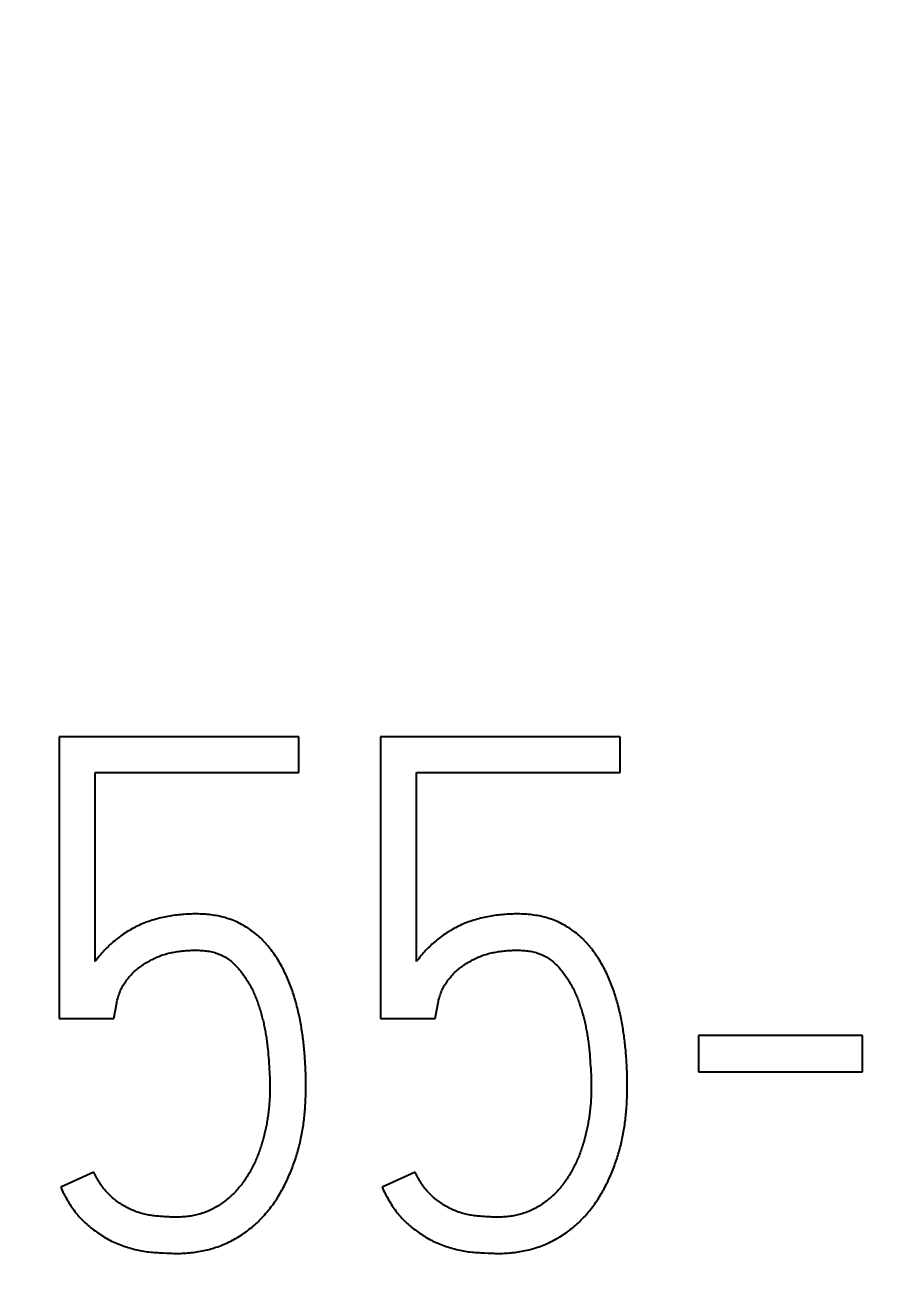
# Model space of a CAD drawing. Extents: x 0 to 420, y 0 to 297.
# Drawn here: x 129.725 to 132.384, y 169.056 to 172.96 of the extents above; entities that cross this region are included whole.
import ezdxf
from ezdxf.enums import TextEntityAlignment as Align

# ---------------------------------------------------------------- set-up
doc = ezdxf.new("R2010")
doc.units = 0
doc.header["$LTSCALE"] = 23.1
doc.layers.add('10100_DIM_FRONT', color=7, linetype='CONTINUOUS')
doc.layers.add('10500_FRONT_LABELING', color=7, linetype='CONTINUOUS')
doc.dimstyles.get("Standard").update_dxf_attribs({"dimtxt": 2.5, "dimasz": 2.5, "dimexe": 1.25, "dimexo": 0.625, "dimtad": 1, "dimcen": 2.5, "dimazin": 3, "dimtfac": 1, "dimtmove": 0, "dimatfit": 3})

# ---------------------------------------------------------------- blocks, each defined once
blk = doc.blocks.new('*D0')
at = {"layer": '10100_DIM_FRONT', "linetype": 'CONTINUOUS'}
for p, q in [((109.270844, 186.639203), (109.270844, 130.967761)), ((144.770844, 186.639203), (144.770844, 130.967761)), ((109.270844, 132.967761), (127.020844, 132.967761)), ((144.770844, 132.967761), (127.020844, 132.967761))]:
    blk.add_line(p, q, dxfattribs=at)
for points in [[(112.770844, 133.467761), (109.270844, 132.967761), (112.770844, 132.467761)], [(141.270844, 132.467761), (144.770844, 132.967761), (141.270844, 133.467761)]]:
    blk.add_solid(points, dxfattribs=at)
blk.add_text('35,5', height=3.5, dxfattribs=at).set_placement((123.190186, 133.842761), (132.690186, 133.842761), align=Align.FIT)

msp = doc.modelspace()

# ---------------------------------------------------------------- linework, layer by layer
at = {"layer": '10500_FRONT_LABELING', "color": 7, "linetype": 'CONTINUOUS'}
for p, q in [((129.8318, 170.7402), (129.8318, 169.8614)), ((130.5782, 170.7402), (129.8318, 170.7402)), ((130.5782, 170.6292), (130.5782, 170.7402)), ((130.8337, 170.7402), (130.8337, 169.8614)), ((131.5801, 170.7402), (130.8337, 170.7402)), ((131.5801, 170.6292), (131.5801, 170.7402)), ((129.9439, 170.039), (129.9439, 170.6292)), ((129.9439, 170.6292), (130.5782, 170.6292)), ((130.9458, 170.039), (130.9458, 170.6292)), ((130.9458, 170.6292), (131.5801, 170.6292)), ((130.0022, 169.8614), (130.0111, 169.9102)), ((131.004, 169.8614), (131.013, 169.9102)), ((129.8318, 169.8614), (130.0022, 169.8614)), ((130.8337, 169.8614), (131.004, 169.8614)), ((131.8244, 169.8082), (131.8244, 169.695)), ((132.3354, 169.8082), (131.8244, 169.8082)), ((132.3354, 169.695), (132.3354, 169.8082)), ((130.4819, 169.7664), (130.4827, 169.7575)), ((130.4827, 169.7575), (130.4835, 169.7485)), ((130.4835, 169.7485), (130.4843, 169.7396)), ((131.4838, 169.7664), (131.4846, 169.7575)), ((131.4846, 169.7575), (131.4854, 169.7485)), ((131.4854, 169.7485), (131.4861, 169.7396)), ((130.4843, 169.7396), (130.4849, 169.7307)), ((130.4849, 169.7307), (130.4856, 169.7217)), ((130.4856, 169.7217), (130.4861, 169.7128)), ((130.4861, 169.7128), (130.4867, 169.7038)), ((131.4861, 169.7396), (131.4868, 169.7307)), ((131.4868, 169.7307), (131.4874, 169.7217)), ((131.4874, 169.7217), (131.488, 169.7128)), ((131.488, 169.7128), (131.4886, 169.7038)), ((130.4867, 169.7038), (130.4872, 169.6949)), ((130.4872, 169.6949), (130.4876, 169.6859)), ((130.6006, 169.6578), (130.6005, 169.6689)), ((131.4886, 169.7038), (131.489, 169.6949)), ((131.489, 169.6949), (131.4895, 169.6859)), ((131.6025, 169.6578), (131.6024, 169.6689)), ((131.8244, 169.695), (132.3354, 169.695)), ((129.9394, 169.3821), (129.8363, 169.3355)), ((130.9413, 169.3821), (130.8382, 169.3355)), ((130.1556, 169.1305), (130.1667, 169.13)), ((130.1667, 169.13), (130.1778, 169.1295)), ((131.1575, 169.1305), (131.1686, 169.13)), ((131.1686, 169.13), (131.1797, 169.1295))]:
    msp.add_line(p, q, dxfattribs=at)
for points in [[(130.6005, 169.6689), (130.6005, 169.6745), (130.6004, 169.68), (130.6002, 169.6855), (130.6001, 169.6911), (130.5999, 169.6966), (130.5997, 169.7021), (130.5995, 169.7077), (130.5992, 169.7132), (130.5989, 169.7187), (130.5986, 169.7242), (130.5983, 169.7298), (130.5979, 169.7353), (130.5975, 169.7408), (130.5971, 169.7463), (130.5967, 169.7518), (130.5962, 169.7573), (130.5957, 169.7628), (130.5952, 169.7683), (130.5946, 169.7738), (130.594, 169.7793), (130.5934, 169.7848), (130.5928, 169.7903), (130.5921, 169.7958), (130.5914, 169.8013), (130.5907, 169.8068), (130.5899, 169.8122), (130.5891, 169.8177), (130.5883, 169.8232), (130.5874, 169.8287), (130.5865, 169.8341), (130.5856, 169.8396), (130.5847, 169.8451), (130.5837, 169.8505), (130.5826, 169.856), (130.5816, 169.8614), (130.5804, 169.8669), (130.5793, 169.8723), (130.5781, 169.8778), (130.5769, 169.8832), (130.5756, 169.8887), (130.5743, 169.8941), (130.5729, 169.8995), (130.5715, 169.9049), (130.57, 169.9103), (130.5685, 169.9157), (130.567, 169.9211), (130.5654, 169.9264), (130.5638, 169.9317), (130.5621, 169.9371), (130.5603, 169.9424), (130.5586, 169.9476), (130.5567, 169.9529), (130.5548, 169.9581), (130.5529, 169.9633), (130.5509, 169.9685), (130.5489, 169.9737), (130.5468, 169.9789), (130.5446, 169.984), (130.5424, 169.9891), (130.5401, 169.9942), (130.5378, 169.9993), (130.5354, 170.0043), (130.533, 170.0093), (130.5304, 170.0143), (130.5279, 170.0193), (130.5252, 170.0243), (130.5225, 170.0292), (130.5197, 170.034), (130.5169, 170.0388), (130.514, 170.0436), (130.5111, 170.0483), (130.5081, 170.053), (130.505, 170.0576), (130.5019, 170.0622), (130.4987, 170.0667), (130.4954, 170.0711), (130.4921, 170.0756), (130.4887, 170.0799), (130.4852, 170.0842), (130.4817, 170.0885), (130.4781, 170.0927), (130.4744, 170.0968), (130.4706, 170.1009), (130.4668, 170.1049), (130.4629, 170.1088), (130.4588, 170.1127), (130.4547, 170.1165), (130.4506, 170.1202), (130.4463, 170.1239), (130.4419, 170.1275), (130.4375, 170.131), (130.433, 170.1344), (130.4285, 170.1376), (130.4239, 170.1408), (130.4192, 170.1439), (130.4145, 170.1469), (130.4098, 170.1498), (130.4049, 170.1526), (130.4, 170.1552), (130.3951, 170.1578), (130.3901, 170.1603), (130.385, 170.1627), (130.3799, 170.165), (130.3747, 170.1671), (130.3694, 170.1692), (130.3641, 170.1711), (130.3588, 170.1729), (130.3534, 170.1746), (130.3481, 170.1762), (130.3427, 170.1777), (130.3372, 170.179), (130.3318, 170.1803), (130.3263, 170.1814), (130.3208, 170.1824), (130.3153, 170.1833), (130.3098, 170.1842), (130.3042, 170.1849), (130.2987, 170.1856), (130.2931, 170.1861), (130.2875, 170.1866), (130.2818, 170.187), (130.2762, 170.1873), (130.2706, 170.1875), (130.265, 170.1876), (130.2594, 170.1877), (130.2538, 170.1876), (130.2482, 170.1876), (130.2426, 170.1874), (130.2371, 170.1872), (130.2315, 170.1869), (130.226, 170.1866), (130.2204, 170.1862), (130.2149, 170.1858), (130.2093, 170.1853), (130.2038, 170.1847), (130.1983, 170.1841), (130.1928, 170.1834), (130.1873, 170.1827), (130.1818, 170.1819), (130.1763, 170.181), (130.1708, 170.18), (130.1653, 170.179), (130.1599, 170.1779), (130.1544, 170.1767), (130.149, 170.1754), (130.1435, 170.1741), (130.1381, 170.1727), (130.1327, 170.1712), (130.1273, 170.1696), (130.1219, 170.168), (130.1165, 170.1662), (130.1112, 170.1644), (130.1059, 170.1626), (130.1006, 170.1606), (130.0954, 170.1586), (130.0903, 170.1565), (130.0851, 170.1543), (130.08, 170.152), (130.075, 170.1496), (130.07, 170.1472), (130.0651, 170.1446), (130.0602, 170.142), (130.0553, 170.1393), (130.0505, 170.1365), (130.0457, 170.1336), (130.0409, 170.1306), (130.0362, 170.1276), (130.0315, 170.1245), (130.0269, 170.1213), (130.0223, 170.1181), (130.0178, 170.1147), (130.0133, 170.1113), (130.0089, 170.1078), (130.0046, 170.1043), (130.0003, 170.1007), (129.9961, 170.097), (129.9919, 170.0933), (129.9879, 170.0895), (129.9838, 170.0856), (129.9799, 170.0817), (129.976, 170.0777)], [(131.6024, 169.6689), (131.6023, 169.6745), (131.6022, 169.68), (131.6021, 169.6855), (131.602, 169.6911), (131.6018, 169.6966), (131.6016, 169.7021), (131.6013, 169.7077), (131.6011, 169.7132), (131.6008, 169.7187), (131.6005, 169.7242), (131.6002, 169.7298), (131.5998, 169.7353), (131.5994, 169.7408), (131.599, 169.7463), (131.5986, 169.7518), (131.5981, 169.7573), (131.5976, 169.7628), (131.5971, 169.7683), (131.5965, 169.7738), (131.5959, 169.7793), (131.5953, 169.7848), (131.5947, 169.7903), (131.594, 169.7958), (131.5933, 169.8013), (131.5925, 169.8068), (131.5918, 169.8122), (131.591, 169.8177), (131.5902, 169.8232), (131.5893, 169.8287), (131.5884, 169.8341), (131.5875, 169.8396), (131.5865, 169.8451), (131.5855, 169.8505), (131.5845, 169.856), (131.5834, 169.8614), (131.5823, 169.8669), (131.5812, 169.8723), (131.58, 169.8778), (131.5787, 169.8832), (131.5775, 169.8887), (131.5761, 169.8941), (131.5748, 169.8995), (131.5734, 169.9049), (131.5719, 169.9103), (131.5704, 169.9157), (131.5689, 169.9211), (131.5673, 169.9264), (131.5656, 169.9317), (131.564, 169.9371), (131.5622, 169.9424), (131.5604, 169.9476), (131.5586, 169.9529), (131.5567, 169.9581), (131.5548, 169.9633), (131.5528, 169.9685), (131.5508, 169.9737), (131.5487, 169.9789), (131.5465, 169.984), (131.5443, 169.9891), (131.542, 169.9942), (131.5397, 169.9993), (131.5373, 170.0043), (131.5348, 170.0093), (131.5323, 170.0143), (131.5297, 170.0193), (131.5271, 170.0243), (131.5244, 170.0292), (131.5216, 170.034), (131.5188, 170.0388), (131.5159, 170.0436), (131.5129, 170.0483), (131.5099, 170.053), (131.5069, 170.0576), (131.5037, 170.0622), (131.5005, 170.0667), (131.4973, 170.0711), (131.494, 170.0756), (131.4906, 170.0799), (131.4871, 170.0842), (131.4836, 170.0885), (131.4799, 170.0927), (131.4763, 170.0968), (131.4725, 170.1009), (131.4687, 170.1049), (131.4647, 170.1088), (131.4607, 170.1127), (131.4566, 170.1165), (131.4524, 170.1202), (131.4482, 170.1239), (131.4438, 170.1275), (131.4394, 170.131), (131.4349, 170.1344), (131.4304, 170.1376), (131.4258, 170.1408), (131.4211, 170.1439), (131.4164, 170.1469), (131.4116, 170.1498), (131.4068, 170.1526), (131.4019, 170.1552), (131.397, 170.1578), (131.392, 170.1603), (131.3869, 170.1627), (131.3817, 170.165), (131.3765, 170.1671), (131.3713, 170.1692), (131.366, 170.1711), (131.3607, 170.1729), (131.3553, 170.1746), (131.3499, 170.1762), (131.3445, 170.1777), (131.3391, 170.179), (131.3336, 170.1803), (131.3282, 170.1814), (131.3227, 170.1824), (131.3172, 170.1833), (131.3116, 170.1842), (131.3061, 170.1849), (131.3005, 170.1856), (131.2949, 170.1861), (131.2893, 170.1866), (131.2837, 170.187), (131.2781, 170.1873), (131.2725, 170.1875), (131.2669, 170.1876), (131.2613, 170.1877), (131.2557, 170.1876), (131.2501, 170.1876), (131.2445, 170.1874), (131.239, 170.1872), (131.2334, 170.1869), (131.2278, 170.1866), (131.2223, 170.1862), (131.2167, 170.1858), (131.2112, 170.1853), (131.2057, 170.1847), (131.2002, 170.1841), (131.1946, 170.1834), (131.1891, 170.1827), (131.1836, 170.1819), (131.1782, 170.181), (131.1727, 170.18), (131.1672, 170.179), (131.1617, 170.1779), (131.1563, 170.1767), (131.1508, 170.1754), (131.1454, 170.1741), (131.14, 170.1727), (131.1346, 170.1712), (131.1291, 170.1696), (131.1238, 170.168), (131.1184, 170.1662), (131.1131, 170.1644), (131.1078, 170.1626), (131.1025, 170.1606), (131.0973, 170.1586), (131.0921, 170.1565), (131.087, 170.1543), (131.0819, 170.152), (131.0769, 170.1496), (131.0719, 170.1472), (131.0669, 170.1446), (131.062, 170.142), (131.0572, 170.1393), (131.0523, 170.1365), (131.0476, 170.1336), (131.0428, 170.1306), (131.0381, 170.1276), (131.0334, 170.1245), (131.0288, 170.1213), (131.0242, 170.1181), (131.0197, 170.1147), (131.0152, 170.1113), (131.0108, 170.1078), (131.0064, 170.1043), (131.0022, 170.1007), (130.9979, 170.097), (130.9938, 170.0933), (130.9897, 170.0895), (130.9857, 170.0856), (130.9818, 170.0817), (130.9779, 170.0777)], [(129.976, 170.0777), (129.9722, 170.0737), (129.9684, 170.0696), (129.9647, 170.0654), (129.961, 170.0612), (129.9575, 170.0569), (129.954, 170.0525), (129.9505, 170.0481), (129.9472, 170.0435), (129.9439, 170.039)], [(130.0111, 169.9102), (130.0117, 169.9148), (130.0127, 169.9193), (130.014, 169.9237), (130.0153, 169.9281), (130.0167, 169.9325), (130.0181, 169.9368), (130.0196, 169.9411), (130.0213, 169.9454), (130.023, 169.9496), (130.0249, 169.9538), (130.027, 169.9578), (130.0291, 169.9618), (130.0314, 169.9657), (130.0338, 169.9696), (130.0364, 169.9733), (130.039, 169.977), (130.0417, 169.9807), (130.0445, 169.9843), (130.0473, 169.9879), (130.0502, 169.9914), (130.0532, 169.9948), (130.0562, 169.9982), (130.0593, 170.0015), (130.0625, 170.0047), (130.0658, 170.0079), (130.0691, 170.0109), (130.0725, 170.0139), (130.076, 170.0168), (130.0796, 170.0196), (130.0832, 170.0224), (130.0869, 170.0251), (130.0906, 170.0277), (130.0944, 170.0302), (130.0982, 170.0327), (130.1021, 170.0351), (130.106, 170.0374), (130.1099, 170.0397), (130.1138, 170.0419), (130.1178, 170.0441), (130.1218, 170.0461), (130.1258, 170.0482), (130.1299, 170.0501), (130.134, 170.052), (130.1382, 170.0538), (130.1423, 170.0555), (130.1466, 170.0571), (130.1508, 170.0587), (130.1551, 170.0601), (130.1594, 170.0615), (130.1638, 170.0628), (130.1682, 170.064), (130.1727, 170.0652), (130.1771, 170.0662), (130.1816, 170.0672), (130.186, 170.068), (130.1905, 170.0689), (130.195, 170.0696), (130.1994, 170.0703), (130.2039, 170.0709), (130.2084, 170.0715), (130.2129, 170.072), (130.2174, 170.0725), (130.2219, 170.0729), (130.2264, 170.0733), (130.2309, 170.0736), (130.2354, 170.0739), (130.2399, 170.0741), (130.2444, 170.0743), (130.249, 170.0744), (130.2535, 170.0745), (130.258, 170.0745), (130.2625, 170.0745), (130.2671, 170.0743), (130.2716, 170.0742), (130.2762, 170.0739), (130.2808, 170.0736), (130.2853, 170.0731), (130.2898, 170.0726), (130.2944, 170.072), (130.2989, 170.0712), (130.3033, 170.0704), (130.3078, 170.0694), (130.3122, 170.0684), (130.3165, 170.0672), (130.3209, 170.0658), (130.3252, 170.0643), (130.3294, 170.0627), (130.3337, 170.061), (130.3379, 170.0591), (130.342, 170.0571), (130.346, 170.055), (130.3499, 170.0527), (130.3538, 170.0503), (130.3575, 170.0478), (130.3612, 170.0452), (130.3648, 170.0424), (130.3683, 170.0396), (130.3718, 170.0366), (130.3752, 170.0336), (130.3785, 170.0304), (130.3817, 170.0272), (130.3848, 170.0239), (130.3879, 170.0205), (130.3909, 170.0171), (130.3938, 170.0137), (130.3967, 170.0101), (130.3995, 170.0066), (130.4022, 170.003), (130.4049, 169.9993), (130.4075, 169.9956), (130.41, 169.9919), (130.4125, 169.9881), (130.415, 169.9843), (130.4174, 169.9805), (130.4198, 169.9767), (130.4221, 169.9728), (130.4244, 169.9688), (130.4266, 169.9649), (130.4288, 169.9609), (130.4309, 169.9568), (130.4329, 169.9528), (130.4349, 169.9487), (130.4369, 169.9446), (130.4387, 169.9405), (130.4406, 169.9364), (130.4423, 169.9322), (130.444, 169.9281), (130.4457, 169.9239), (130.4473, 169.9197), (130.4489, 169.9155), (130.4504, 169.9112), (130.4519, 169.907), (130.4534, 169.9027), (130.4548, 169.8985), (130.4561, 169.8942), (130.4575, 169.8899), (130.4588, 169.8856), (130.4601, 169.8813), (130.4613, 169.877), (130.4625, 169.8727), (130.4637, 169.8683), (130.4648, 169.864), (130.4659, 169.8596), (130.467, 169.8552), (130.4681, 169.8508), (130.4691, 169.8465), (130.4701, 169.842), (130.471, 169.8376), (130.472, 169.8332), (130.4729, 169.8288), (130.4737, 169.8243), (130.4746, 169.8199), (130.4753, 169.8154), (130.4761, 169.811), (130.4768, 169.8065), (130.4775, 169.8021), (130.4781, 169.7976), (130.4788, 169.7932), (130.4794, 169.7887), (130.4799, 169.7842), (130.4804, 169.7798), (130.4809, 169.7753), (130.4814, 169.7709), (130.4819, 169.7664)], [(130.9779, 170.0777), (130.974, 170.0737), (130.9703, 170.0696), (130.9665, 170.0654), (130.9629, 170.0612), (130.9593, 170.0569), (130.9558, 170.0525), (130.9524, 170.0481), (130.949, 170.0435), (130.9458, 170.039)], [(131.013, 169.9102), (131.0136, 169.9148), (131.0146, 169.9193), (131.0158, 169.9237), (131.0172, 169.9281), (131.0185, 169.9325), (131.02, 169.9368), (131.0215, 169.9411), (131.0231, 169.9454), (131.0249, 169.9496), (131.0268, 169.9538), (131.0288, 169.9578), (131.031, 169.9618), (131.0333, 169.9657), (131.0357, 169.9696), (131.0382, 169.9733), (131.0409, 169.977), (131.0436, 169.9807), (131.0463, 169.9843), (131.0492, 169.9879), (131.0521, 169.9914), (131.0551, 169.9948), (131.0581, 169.9982), (131.0612, 170.0015), (131.0644, 170.0047), (131.0677, 170.0079), (131.071, 170.0109), (131.0744, 170.0139), (131.0779, 170.0168), (131.0814, 170.0196), (131.0851, 170.0224), (131.0887, 170.0251), (131.0925, 170.0277), (131.0963, 170.0302), (131.1001, 170.0327), (131.104, 170.0351), (131.1078, 170.0374), (131.1118, 170.0397), (131.1157, 170.0419), (131.1197, 170.0441), (131.1237, 170.0461), (131.1277, 170.0482), (131.1318, 170.0501), (131.1359, 170.052), (131.14, 170.0538), (131.1442, 170.0555), (131.1484, 170.0571), (131.1527, 170.0587), (131.157, 170.0601), (131.1613, 170.0615), (131.1657, 170.0628), (131.1701, 170.064), (131.1745, 170.0652), (131.179, 170.0662), (131.1834, 170.0672), (131.1879, 170.068), (131.1924, 170.0689), (131.1968, 170.0696), (131.2013, 170.0703), (131.2058, 170.0709), (131.2103, 170.0715), (131.2148, 170.072), (131.2193, 170.0725), (131.2238, 170.0729), (131.2283, 170.0733), (131.2328, 170.0736), (131.2373, 170.0739), (131.2418, 170.0741), (131.2463, 170.0743), (131.2508, 170.0744), (131.2554, 170.0745), (131.2599, 170.0745), (131.2644, 170.0745), (131.269, 170.0743), (131.2735, 170.0742), (131.2781, 170.0739), (131.2826, 170.0736), (131.2872, 170.0731), (131.2917, 170.0726), (131.2962, 170.072), (131.3007, 170.0712), (131.3052, 170.0704), (131.3096, 170.0694), (131.314, 170.0684), (131.3184, 170.0672), (131.3227, 170.0658), (131.327, 170.0643), (131.3313, 170.0627), (131.3356, 170.061), (131.3397, 170.0591), (131.3439, 170.0571), (131.3479, 170.055), (131.3518, 170.0527), (131.3556, 170.0503), (131.3594, 170.0478), (131.3631, 170.0452), (131.3667, 170.0424), (131.3702, 170.0396), (131.3737, 170.0366), (131.377, 170.0336), (131.3803, 170.0304), (131.3836, 170.0272), (131.3867, 170.0239), (131.3898, 170.0205), (131.3928, 170.0171), (131.3957, 170.0137), (131.3986, 170.0101), (131.4013, 170.0066), (131.4041, 170.003), (131.4067, 169.9993), (131.4093, 169.9956), (131.4119, 169.9919), (131.4144, 169.9881), (131.4169, 169.9843), (131.4193, 169.9805), (131.4217, 169.9767), (131.424, 169.9728), (131.4263, 169.9688), (131.4285, 169.9649), (131.4307, 169.9609), (131.4328, 169.9568), (131.4348, 169.9528), (131.4368, 169.9487), (131.4387, 169.9446), (131.4406, 169.9405), (131.4424, 169.9364), (131.4442, 169.9322), (131.4459, 169.9281), (131.4476, 169.9239), (131.4492, 169.9197), (131.4508, 169.9155), (131.4523, 169.9112), (131.4538, 169.907), (131.4552, 169.9027), (131.4566, 169.8985), (131.458, 169.8942), (131.4594, 169.8899), (131.4607, 169.8856), (131.4619, 169.8813), (131.4632, 169.877), (131.4644, 169.8727), (131.4656, 169.8683), (131.4667, 169.864), (131.4678, 169.8596), (131.4689, 169.8552), (131.4699, 169.8508), (131.471, 169.8465), (131.472, 169.842), (131.4729, 169.8376), (131.4739, 169.8332), (131.4747, 169.8288), (131.4756, 169.8243), (131.4764, 169.8199), (131.4772, 169.8154), (131.478, 169.811), (131.4787, 169.8065), (131.4794, 169.8021), (131.48, 169.7976), (131.4806, 169.7932), (131.4812, 169.7887), (131.4818, 169.7842), (131.4823, 169.7798), (131.4828, 169.7753), (131.4833, 169.7709), (131.4838, 169.7664)], [(130.4876, 169.6859), (130.488, 169.677), (130.4881, 169.6725), (130.4882, 169.668), (130.4884, 169.6635), (130.4884, 169.6591), (130.4885, 169.6546), (130.4885, 169.6501), (130.4885, 169.6456), (130.4885, 169.6411), (130.4885, 169.6367), (130.4884, 169.6322), (130.4883, 169.6277), (130.4881, 169.6232), (130.488, 169.6187), (130.4878, 169.6142), (130.4875, 169.6097)], [(131.4895, 169.6859), (131.4898, 169.677), (131.49, 169.6725), (131.4901, 169.668), (131.4902, 169.6635), (131.4903, 169.6591), (131.4904, 169.6546), (131.4904, 169.6501), (131.4904, 169.6456), (131.4904, 169.6411), (131.4903, 169.6367), (131.4903, 169.6322), (131.4901, 169.6277), (131.49, 169.6232), (131.4898, 169.6187), (131.4896, 169.6142), (131.4894, 169.6097)], [(130.5972, 169.5689), (130.5977, 169.5745), (130.5981, 169.58), (130.5985, 169.5856), (130.5989, 169.5911), (130.5992, 169.5967), (130.5995, 169.6022), (130.5997, 169.6078), (130.5999, 169.6134), (130.6001, 169.6189), (130.6003, 169.6245), (130.6004, 169.63), (130.6005, 169.6356), (130.6006, 169.6412), (130.6006, 169.6467), (130.6006, 169.6578)], [(131.5991, 169.5689), (131.5996, 169.5745), (131.6, 169.58), (131.6004, 169.5856), (131.6008, 169.5911), (131.6011, 169.5967), (131.6014, 169.6022), (131.6016, 169.6078), (131.6018, 169.6134), (131.602, 169.6189), (131.6022, 169.6245), (131.6023, 169.63), (131.6024, 169.6356), (131.6024, 169.6412), (131.6025, 169.6467), (131.6025, 169.6578)], [(130.4875, 169.6097), (130.4873, 169.6052), (130.487, 169.6007), (130.4866, 169.5962), (130.4863, 169.5917), (130.4859, 169.5872), (130.4854, 169.5827), (130.485, 169.5782), (130.4845, 169.5737), (130.4839, 169.5692), (130.4834, 169.5648), (130.4828, 169.5603), (130.4821, 169.5558), (130.4815, 169.5513), (130.4808, 169.5468), (130.48, 169.5424), (130.4793, 169.5379), (130.4785, 169.5335), (130.4776, 169.529), (130.4768, 169.5246), (130.4758, 169.5202), (130.4749, 169.5158), (130.4739, 169.5114), (130.4729, 169.507), (130.4719, 169.5026), (130.4708, 169.4982), (130.4697, 169.4939), (130.4686, 169.4895), (130.4674, 169.4852), (130.4662, 169.4808), (130.4649, 169.4765), (130.4636, 169.4722), (130.4623, 169.4679), (130.4609, 169.4636), (130.4595, 169.4593), (130.4581, 169.455), (130.4566, 169.4508), (130.455, 169.4465), (130.4535, 169.4423), (130.4518, 169.438), (130.4502, 169.4338), (130.4485, 169.4296), (130.4467, 169.4254), (130.4449, 169.4213), (130.4431, 169.4171), (130.4412, 169.413), (130.4393, 169.4089), (130.4374, 169.4048), (130.4354, 169.4007), (130.4333, 169.3967), (130.4312, 169.3927), (130.4291, 169.3887), (130.4269, 169.3848), (130.4247, 169.3809), (130.4224, 169.377), (130.4201, 169.3731), (130.4177, 169.3693), (130.4153, 169.3655), (130.4129, 169.3617), (130.4103, 169.358), (130.4078, 169.3543), (130.4051, 169.3506), (130.4024, 169.347), (130.3997, 169.3434), (130.3969, 169.3398), (130.394, 169.3363), (130.3911, 169.3328), (130.3881, 169.3293), (130.3851, 169.3259), (130.382, 169.3226), (130.3788, 169.3193), (130.3756, 169.3161), (130.3724, 169.3129), (130.3691, 169.3098), (130.3658, 169.3068), (130.3624, 169.3038), (130.359, 169.3008), (130.3555, 169.2979), (130.352, 169.2951), (130.3484, 169.2923), (130.3448, 169.2896), (130.3412, 169.287), (130.3375, 169.2844), (130.3337, 169.2818), (130.3299, 169.2793), (130.326, 169.2769), (130.3221, 169.2746), (130.3181, 169.2723), (130.3142, 169.2701), (130.3101, 169.268), (130.3061, 169.2659), (130.302, 169.264), (130.2979, 169.2621), (130.2938, 169.2603), (130.2896, 169.2586), (130.2854, 169.257), (130.2812, 169.2555), (130.2769, 169.2541), (130.2727, 169.2527), (130.2683, 169.2514), (130.264, 169.2503), (130.2596, 169.2492), (130.2552, 169.2481), (130.2508, 169.2472), (130.2463, 169.2464), (130.2418, 169.2456), (130.2373, 169.2449), (130.2328, 169.2443), (130.2282, 169.2438), (130.2237, 169.2434), (130.2192, 169.2431), (130.2147, 169.2428), (130.2101, 169.2425), (130.2056, 169.2424), (130.2011, 169.2423), (130.1966, 169.2423), (130.1921, 169.2423), (130.1876, 169.2424), (130.183, 169.2425), (130.1785, 169.2426), (130.174, 169.2428), (130.1695, 169.243), (130.165, 169.2432), (130.1605, 169.2435), (130.156, 169.2438), (130.1515, 169.2441), (130.147, 169.2444), (130.1425, 169.2448), (130.138, 169.2452), (130.1335, 169.2457), (130.129, 169.2462), (130.1245, 169.2467), (130.12, 169.2473), (130.1155, 169.248), (130.111, 169.2487), (130.1065, 169.2496), (130.1021, 169.2505), (130.0976, 169.2515), (130.0933, 169.2525), (130.0889, 169.2537), (130.0846, 169.255), (130.0803, 169.2563), (130.076, 169.2577), (130.0718, 169.2592), (130.0676, 169.2608), (130.0634, 169.2625), (130.0592, 169.2642), (130.0551, 169.2661), (130.051, 169.268), (130.047, 169.27), (130.0429, 169.272), (130.0389, 169.2742), (130.035, 169.2764), (130.0311, 169.2787), (130.0272, 169.2811), (130.0234, 169.2836), (130.0196, 169.2861), (130.0159, 169.2887), (130.0123, 169.2913), (130.0087, 169.294), (130.0051, 169.2968), (130.0016, 169.2996), (129.9982, 169.3025), (129.9948, 169.3054), (129.9914, 169.3084), (129.9881, 169.3115), (129.9849, 169.3147), (129.9818, 169.318), (129.9787, 169.3213), (129.9757, 169.3247), (129.9728, 169.3282), (129.9699, 169.3318), (129.9672, 169.3354), (129.9645, 169.3391), (129.9619, 169.3428), (129.9594, 169.3465), (129.9569, 169.3503), (129.9545, 169.3542), (129.9522, 169.3581), (129.9499, 169.362), (129.9477, 169.3659), (129.9456, 169.3699), (129.9435, 169.374), (129.9414, 169.378), (129.9394, 169.3821)], [(131.4894, 169.6097), (131.4891, 169.6052), (131.4888, 169.6007), (131.4885, 169.5962), (131.4881, 169.5917), (131.4877, 169.5872), (131.4873, 169.5827), (131.4868, 169.5782), (131.4863, 169.5737), (131.4858, 169.5692), (131.4852, 169.5648), (131.4846, 169.5603), (131.484, 169.5558), (131.4833, 169.5513), (131.4826, 169.5468), (131.4819, 169.5424), (131.4811, 169.5379), (131.4803, 169.5335), (131.4795, 169.529), (131.4786, 169.5246), (131.4777, 169.5202), (131.4768, 169.5158), (131.4758, 169.5114), (131.4748, 169.507), (131.4738, 169.5026), (131.4727, 169.4982), (131.4716, 169.4939), (131.4704, 169.4895), (131.4693, 169.4852), (131.468, 169.4808), (131.4668, 169.4765), (131.4655, 169.4722), (131.4642, 169.4679), (131.4628, 169.4636), (131.4614, 169.4593), (131.4599, 169.455), (131.4584, 169.4508), (131.4569, 169.4465), (131.4553, 169.4423), (131.4537, 169.438), (131.4521, 169.4338), (131.4503, 169.4296), (131.4486, 169.4254), (131.4468, 169.4213), (131.445, 169.4171), (131.4431, 169.413), (131.4412, 169.4089), (131.4392, 169.4048), (131.4372, 169.4007), (131.4352, 169.3967), (131.4331, 169.3927), (131.431, 169.3887), (131.4288, 169.3848), (131.4266, 169.3809), (131.4243, 169.377), (131.422, 169.3731), (131.4196, 169.3693), (131.4172, 169.3655), (131.4147, 169.3617), (131.4122, 169.358), (131.4096, 169.3543), (131.407, 169.3506), (131.4043, 169.347), (131.4016, 169.3434), (131.3988, 169.3398), (131.3959, 169.3363), (131.393, 169.3328), (131.39, 169.3293), (131.3869, 169.3259), (131.3838, 169.3226), (131.3807, 169.3193), (131.3775, 169.3161), (131.3743, 169.3129), (131.371, 169.3098), (131.3677, 169.3068), (131.3643, 169.3038), (131.3609, 169.3008), (131.3574, 169.2979), (131.3539, 169.2951), (131.3503, 169.2923), (131.3467, 169.2896), (131.343, 169.287), (131.3393, 169.2844), (131.3356, 169.2818), (131.3318, 169.2793), (131.3279, 169.2769), (131.324, 169.2746), (131.32, 169.2723), (131.316, 169.2701), (131.312, 169.268), (131.308, 169.2659), (131.3039, 169.264), (131.2998, 169.2621), (131.2957, 169.2603), (131.2915, 169.2586), (131.2873, 169.257), (131.2831, 169.2555), (131.2788, 169.2541), (131.2745, 169.2527), (131.2702, 169.2514), (131.2659, 169.2503), (131.2615, 169.2492), (131.2571, 169.2481), (131.2527, 169.2472), (131.2482, 169.2464), (131.2437, 169.2456), (131.2392, 169.2449), (131.2346, 169.2443), (131.2301, 169.2438), (131.2256, 169.2434), (131.2211, 169.2431), (131.2165, 169.2428), (131.212, 169.2425), (131.2075, 169.2424), (131.203, 169.2423), (131.1985, 169.2423), (131.1939, 169.2423), (131.1894, 169.2424), (131.1849, 169.2425), (131.1804, 169.2426), (131.1759, 169.2428), (131.1714, 169.243), (131.1669, 169.2432), (131.1624, 169.2435), (131.1579, 169.2438), (131.1534, 169.2441), (131.1489, 169.2444), (131.1444, 169.2448), (131.1399, 169.2452), (131.1354, 169.2457), (131.1309, 169.2462), (131.1264, 169.2467), (131.1219, 169.2473), (131.1174, 169.248), (131.1129, 169.2487), (131.1084, 169.2496), (131.1039, 169.2505), (131.0995, 169.2515), (131.0951, 169.2525), (131.0908, 169.2537), (131.0864, 169.255), (131.0821, 169.2563), (131.0779, 169.2577), (131.0736, 169.2592), (131.0694, 169.2608), (131.0652, 169.2625), (131.0611, 169.2642), (131.057, 169.2661), (131.0529, 169.268), (131.0488, 169.27), (131.0448, 169.272), (131.0408, 169.2742), (131.0368, 169.2764), (131.0329, 169.2787), (131.0291, 169.2811), (131.0253, 169.2836), (131.0215, 169.2861), (131.0178, 169.2887), (131.0142, 169.2913), (131.0105, 169.294), (131.007, 169.2968), (131.0035, 169.2996), (131, 169.3025), (130.9966, 169.3054), (130.9933, 169.3084), (130.99, 169.3115), (130.9868, 169.3147), (130.9837, 169.318), (130.9806, 169.3213), (130.9776, 169.3247), (130.9747, 169.3282), (130.9718, 169.3318), (130.969, 169.3354), (130.9664, 169.3391), (130.9638, 169.3428), (130.9612, 169.3465), (130.9588, 169.3503), (130.9564, 169.3542), (130.9541, 169.3581), (130.9518, 169.362), (130.9496, 169.3659), (130.9475, 169.3699), (130.9454, 169.374), (130.9433, 169.378), (130.9413, 169.3821)], [(130.1778, 169.1295), (130.1833, 169.1294), (130.1889, 169.1292), (130.1944, 169.1291), (130.1999, 169.1291), (130.2055, 169.1292), (130.211, 169.1293), (130.2165, 169.1295), (130.2221, 169.1297), (130.2276, 169.1301), (130.2331, 169.1305), (130.2386, 169.131), (130.2442, 169.1315), (130.2497, 169.1322), (130.2552, 169.1329), (130.2607, 169.1337), (130.2662, 169.1346), (130.2717, 169.1356), (130.2772, 169.1367), (130.2827, 169.1378), (130.2882, 169.1391), (130.2936, 169.1404), (130.2991, 169.1418), (130.3044, 169.1433), (130.3098, 169.1448), (130.3151, 169.1465), (130.3204, 169.1482), (130.3257, 169.15), (130.3309, 169.1519), (130.3361, 169.1539), (130.3412, 169.1559), (130.3464, 169.1581), (130.3514, 169.1603), (130.3565, 169.1626), (130.3615, 169.165), (130.3665, 169.1674), (130.3715, 169.17), (130.3764, 169.1726), (130.3813, 169.1753), (130.3861, 169.1781), (130.391, 169.181), (130.3957, 169.1839), (130.4005, 169.187), (130.4051, 169.1901), (130.4097, 169.1933), (130.4143, 169.1965), (130.4187, 169.1998), (130.4232, 169.2032), (130.4275, 169.2066), (130.4318, 169.2101), (130.4361, 169.2137), (130.4402, 169.2174), (130.4444, 169.2211), (130.4484, 169.2248), (130.4525, 169.2287), (130.4564, 169.2326), (130.4603, 169.2365), (130.4641, 169.2406), (130.4679, 169.2447), (130.4717, 169.2488), (130.4753, 169.2531), (130.479, 169.2573), (130.4825, 169.2617), (130.486, 169.266), (130.4895, 169.2705), (130.4928, 169.2749), (130.4961, 169.2794), (130.4994, 169.2839), (130.5026, 169.2885), (130.5057, 169.2931), (130.5087, 169.2977), (130.5117, 169.3024), (130.5147, 169.3071), (130.5175, 169.3118), (130.5204, 169.3166), (130.5231, 169.3213), (130.5258, 169.3262), (130.5285, 169.331), (130.5311, 169.3359), (130.5337, 169.3408), (130.5362, 169.3458), (130.5386, 169.3507), (130.541, 169.3557), (130.5434, 169.3608), (130.5457, 169.3658), (130.5479, 169.3709), (130.5501, 169.376), (130.5523, 169.3812), (130.5544, 169.3863), (130.5565, 169.3915), (130.5585, 169.3967), (130.5604, 169.4019), (130.5624, 169.4072), (130.5642, 169.4124), (130.566, 169.4177), (130.5678, 169.423), (130.5695, 169.4283), (130.5712, 169.4336), (130.5728, 169.4389), (130.5743, 169.4442), (130.5759, 169.4495), (130.5773, 169.4548), (130.5787, 169.4602), (130.5801, 169.4655), (130.5814, 169.4709), (130.5827, 169.4763), (130.5839, 169.4816), (130.5851, 169.487), (130.5862, 169.4924), (130.5873, 169.4978), (130.5883, 169.5033), (130.5893, 169.5087), (130.5902, 169.5141), (130.5911, 169.5196), (130.592, 169.525), (130.5928, 169.5305), (130.5936, 169.5359), (130.5943, 169.5414), (130.5949, 169.5469), (130.5956, 169.5524), (130.5962, 169.5579), (130.5967, 169.5634), (130.5972, 169.5689)], [(131.1797, 169.1295), (131.1852, 169.1294), (131.1907, 169.1292), (131.1963, 169.1291), (131.2018, 169.1291), (131.2074, 169.1292), (131.2129, 169.1293), (131.2184, 169.1295), (131.224, 169.1297), (131.2295, 169.1301), (131.235, 169.1305), (131.2405, 169.131), (131.246, 169.1315), (131.2516, 169.1322), (131.2571, 169.1329), (131.2626, 169.1337), (131.2681, 169.1346), (131.2736, 169.1356), (131.2791, 169.1367), (131.2846, 169.1378), (131.2901, 169.1391), (131.2955, 169.1404), (131.3009, 169.1418), (131.3063, 169.1433), (131.3117, 169.1448), (131.317, 169.1465), (131.3223, 169.1482), (131.3275, 169.15), (131.3328, 169.1519), (131.338, 169.1539), (131.3431, 169.1559), (131.3482, 169.1581), (131.3533, 169.1603), (131.3584, 169.1626), (131.3634, 169.165), (131.3684, 169.1674), (131.3734, 169.17), (131.3783, 169.1726), (131.3832, 169.1753), (131.388, 169.1781), (131.3928, 169.181), (131.3976, 169.1839), (131.4023, 169.187), (131.407, 169.1901), (131.4116, 169.1933), (131.4161, 169.1965), (131.4206, 169.1998), (131.425, 169.2032), (131.4294, 169.2066), (131.4337, 169.2101), (131.4379, 169.2137), (131.4421, 169.2174), (131.4462, 169.2211), (131.4503, 169.2248), (131.4543, 169.2287), (131.4583, 169.2326), (131.4622, 169.2365), (131.466, 169.2406), (131.4698, 169.2447), (131.4735, 169.2488), (131.4772, 169.2531), (131.4808, 169.2573), (131.4844, 169.2617), (131.4879, 169.266), (131.4913, 169.2705), (131.4947, 169.2749), (131.498, 169.2794), (131.5013, 169.2839), (131.5044, 169.2885), (131.5075, 169.2931), (131.5106, 169.2977), (131.5136, 169.3024), (131.5165, 169.3071), (131.5194, 169.3118), (131.5222, 169.3166), (131.525, 169.3213), (131.5277, 169.3262), (131.5304, 169.331), (131.533, 169.3359), (131.5355, 169.3408), (131.538, 169.3458), (131.5405, 169.3507), (131.5429, 169.3557), (131.5452, 169.3608), (131.5475, 169.3658), (131.5498, 169.3709), (131.552, 169.376), (131.5542, 169.3812), (131.5563, 169.3863), (131.5583, 169.3915), (131.5604, 169.3967), (131.5623, 169.4019), (131.5642, 169.4072), (131.5661, 169.4124), (131.5679, 169.4177), (131.5697, 169.423), (131.5714, 169.4283), (131.573, 169.4336), (131.5747, 169.4389), (131.5762, 169.4442), (131.5777, 169.4495), (131.5792, 169.4548), (131.5806, 169.4602), (131.582, 169.4655), (131.5833, 169.4709), (131.5845, 169.4763), (131.5858, 169.4816), (131.5869, 169.487), (131.5881, 169.4924), (131.5891, 169.4978), (131.5902, 169.5033), (131.5912, 169.5087), (131.5921, 169.5141), (131.593, 169.5196), (131.5939, 169.525), (131.5947, 169.5305), (131.5954, 169.5359), (131.5961, 169.5414), (131.5968, 169.5469), (131.5975, 169.5524), (131.598, 169.5579), (131.5986, 169.5634), (131.5991, 169.5689)], [(129.8363, 169.3355), (129.8387, 169.3305), (129.8411, 169.3256), (129.8435, 169.3206), (129.846, 169.3158), (129.8486, 169.3109), (129.8511, 169.3061), (129.8538, 169.3013), (129.8565, 169.2966), (129.8593, 169.2919), (129.8621, 169.2872), (129.865, 169.2826), (129.868, 169.278), (129.871, 169.2735), (129.8741, 169.2691), (129.8773, 169.2646), (129.8805, 169.2603), (129.8838, 169.256), (129.8873, 169.2517), (129.8908, 169.2475), (129.8943, 169.2434), (129.898, 169.2393), (129.9018, 169.2353), (129.9057, 169.2314), (129.9096, 169.2275), (129.9136, 169.2237), (129.9177, 169.2199), (129.9219, 169.2163), (129.9261, 169.2127), (129.9304, 169.2092), (129.9347, 169.2058), (129.9391, 169.2024), (129.9435, 169.1992), (129.9479, 169.196), (129.9524, 169.1928), (129.957, 169.1898), (129.9616, 169.1868), (129.9662, 169.1838), (129.9709, 169.181), (129.9756, 169.1782), (129.9803, 169.1754), (129.9851, 169.1728), (129.99, 169.1702), (129.9949, 169.1677), (129.9999, 169.1654), (130.0049, 169.1631), (130.01, 169.1608), (130.0152, 169.1587), (130.0203, 169.1567), (130.0255, 169.1547), (130.0307, 169.1528), (130.036, 169.151), (130.0412, 169.1493), (130.0465, 169.1477), (130.0518, 169.1461), (130.0571, 169.1446), (130.0624, 169.1432), (130.0678, 169.1418), (130.0732, 169.1405), (130.0785, 169.1393), (130.0839, 169.1382), (130.0893, 169.1371), (130.0948, 169.1362), (130.1002, 169.1353), (130.1057, 169.1345), (130.1112, 169.1338), (130.1168, 169.1332), (130.1223, 169.1327), (130.1279, 169.1322), (130.1334, 169.1318), (130.139, 169.1315), (130.1445, 169.1311), (130.1556, 169.1305)], [(130.8382, 169.3355), (130.8405, 169.3305), (130.8429, 169.3256), (130.8454, 169.3206), (130.8479, 169.3158), (130.8504, 169.3109), (130.853, 169.3061), (130.8557, 169.3013), (130.8584, 169.2966), (130.8611, 169.2919), (130.864, 169.2872), (130.8669, 169.2826), (130.8698, 169.278), (130.8729, 169.2735), (130.876, 169.2691), (130.8791, 169.2646), (130.8824, 169.2603), (130.8857, 169.256), (130.8891, 169.2517), (130.8926, 169.2475), (130.8962, 169.2434), (130.8999, 169.2393), (130.9037, 169.2353), (130.9075, 169.2314), (130.9115, 169.2275), (130.9155, 169.2237), (130.9196, 169.2199), (130.9238, 169.2163), (130.928, 169.2127), (130.9323, 169.2092), (130.9366, 169.2058), (130.9409, 169.2024), (130.9454, 169.1992), (130.9498, 169.196), (130.9543, 169.1928), (130.9589, 169.1898), (130.9634, 169.1868), (130.9681, 169.1838), (130.9727, 169.181), (130.9774, 169.1782), (130.9822, 169.1754), (130.987, 169.1728), (130.9919, 169.1702), (130.9968, 169.1677), (131.0018, 169.1654), (131.0068, 169.1631), (131.0119, 169.1608), (131.017, 169.1587), (131.0222, 169.1567), (131.0274, 169.1547), (131.0326, 169.1528), (131.0379, 169.151), (131.0431, 169.1493), (131.0484, 169.1477), (131.0537, 169.1461), (131.059, 169.1446), (131.0643, 169.1432), (131.0697, 169.1418), (131.075, 169.1405), (131.0804, 169.1393), (131.0858, 169.1382), (131.0912, 169.1371), (131.0967, 169.1362), (131.1021, 169.1353), (131.1076, 169.1345), (131.1131, 169.1338), (131.1186, 169.1332), (131.1242, 169.1327), (131.1297, 169.1322), (131.1353, 169.1318), (131.1408, 169.1315), (131.1464, 169.1311), (131.1575, 169.1305)]]:
    msp.add_lwpolyline(points, dxfattribs=at)

# ---------------------------------------------------------------- dimensions: what is measured, and where the dimension line sits
at = {"layer": '10100_DIM_FRONT', "linetype": 'CONTINUOUS'}
dim = msp.add_linear_dim(base=(144.7708, 132.9678), p1=(109.2708, 186.6392), p2=(144.7708, 186.6392), dimstyle='Standard', dxfattribs=at)
dim.commit()
dim.dimension.update_dxf_attribs({"geometry": '*D0', "text_midpoint": (127.9402, 135.5928), "dimtype": 128})

doc.saveas('drawing.dxf')
